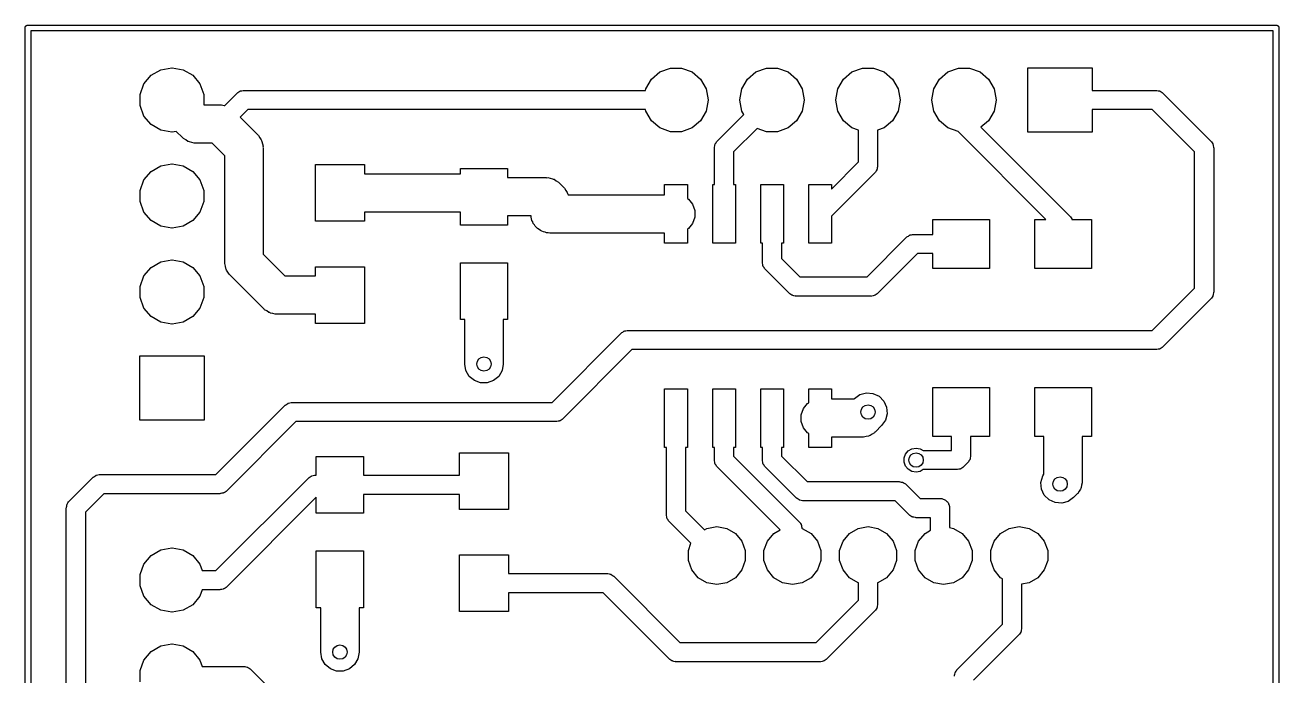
# Model space of a CAD drawing. Extents: x 109.8 to 142.9, y -87.7 to -53.3.
# Drawn here: x 109.78 to 142.95, y -70.48 to -53.27 of the extents above; entities that cross this region are included whole.
import ezdxf

# ---------------------------------------------------------------- set-up
doc = ezdxf.new("R2010")
doc.units = 0
doc.header["$MEASUREMENT"] = 0
doc.layers.add('BLACK', color=7, linetype='CONTINUOUS')

msp = doc.modelspace()

# ---------------------------------------------------------------- linework, layer by layer
at = {"layer": 'Black'}
for p, q in [((109.78, -53.34), (109.781, -53.3335)), ((109.78, -77.597), (109.78, -53.34)), ((109.781, -53.327), (109.783, -53.3208)), ((109.781, -53.3335), (109.781, -53.327)), ((109.783, -53.3208), (109.785, -53.3143)), ((109.785, -53.3143), (109.788, -53.3087)), ((109.788, -53.3087), (109.79, -53.3025)), ((109.79, -53.3025), (109.794, -53.2975)), ((109.794, -53.2975), (109.798, -53.2918)), ((109.798, -53.2918), (109.803, -53.2876)), ((109.803, -53.2876), (109.807, -53.2825)), ((109.807, -53.2825), (109.812, -53.2793)), ((109.812, -53.2793), (109.817, -53.275)), ((109.817, -53.275), (109.824, -53.2728)), ((109.824, -53.2728), (109.829, -53.2695)), ((109.829, -53.2695), (109.836, -53.2684)), ((109.836, -53.2684), (109.842, -53.2661)), ((109.842, -53.2661), (109.849, -53.2661)), ((109.849, -53.2661), (109.855, -53.265)), ((109.855, -53.265), (142.875, -53.265)), ((142.875, -53.265), (142.881, -53.2661)), ((142.881, -53.2661), (142.888, -53.2661)), ((142.888, -53.2661), (142.894, -53.2684)), ((142.894, -53.2684), (142.901, -53.2695)), ((142.901, -53.2695), (142.906, -53.2728)), ((142.906, -53.2728), (142.912, -53.275)), ((142.912, -53.275), (142.918, -53.2793)), ((142.918, -53.2793), (142.923, -53.2825)), ((142.923, -53.2825), (142.927, -53.2876)), ((142.927, -53.2876), (142.932, -53.2918)), ((142.932, -53.2918), (142.936, -53.2975)), ((142.936, -53.2975), (142.94, -53.3025)), ((142.94, -53.3025), (142.942, -53.3087)), ((142.942, -53.3087), (142.945, -53.3143)), ((142.945, -53.3143), (142.947, -53.3208)), ((142.947, -53.3208), (142.949, -53.327)), ((142.949, -53.327), (142.949, -53.3335)), ((142.949, -53.3335), (142.95, -53.34)), ((142.95, -53.34), (142.95, -87.63)), ((109.93, -53.415), (109.93, -77.522)), ((142.8, -53.415), (109.93, -53.415)), ((142.8, -87.555), (142.8, -53.415)), ((113.371, -54.4463), (113.662, -54.395)), ((113.662, -54.395), (113.668, -54.395)), ((113.668, -54.395), (113.959, -54.4463)), ((136.31, -56.095), (136.31, -54.395)), ((136.31, -54.395), (138.01, -54.395)), ((138.01, -54.395), (138.01, -54.991)), ((112.926, -54.82), (113.115, -54.5939)), ((113.115, -54.5939), (113.371, -54.4463)), ((113.959, -54.4463), (114.215, -54.5939)), ((114.215, -54.5939), (114.404, -54.82)), ((126.201, -54.951), (126.349, -54.6954)), ((126.349, -54.6954), (126.575, -54.5056)), ((126.575, -54.5056), (126.852, -54.4047)), ((126.852, -54.4047), (127.148, -54.4047)), ((127.148, -54.4047), (127.425, -54.5056)), ((127.425, -54.5056), (127.651, -54.6954)), ((127.651, -54.6954), (127.799, -54.951)), ((128.741, -54.951), (128.889, -54.6954)), ((128.889, -54.6954), (129.115, -54.5056)), ((129.115, -54.5056), (129.392, -54.4047)), ((129.392, -54.4047), (129.688, -54.4047)), ((129.688, -54.4047), (129.965, -54.5056)), ((129.965, -54.5056), (130.191, -54.6954)), ((130.191, -54.6954), (130.339, -54.951)), ((131.281, -54.951), (131.429, -54.6954)), ((131.429, -54.6954), (131.655, -54.5056)), ((131.655, -54.5056), (131.932, -54.4047)), ((131.932, -54.4047), (132.228, -54.4047)), ((132.228, -54.4047), (132.505, -54.5056)), ((132.505, -54.5056), (132.731, -54.6954)), ((132.731, -54.6954), (132.879, -54.951)), ((133.821, -54.951), (133.969, -54.6954)), ((133.969, -54.6954), (134.195, -54.5056)), ((134.195, -54.5056), (134.472, -54.4047)), ((134.472, -54.4047), (134.768, -54.4047)), ((134.768, -54.4047), (135.045, -54.5056)), ((135.045, -54.5056), (135.271, -54.6954)), ((135.271, -54.6954), (135.419, -54.951)), ((112.825, -55.0974), (112.926, -54.82)), ((114.404, -54.82), (114.505, -55.0974)), ((115.39, -55.0654), (115.4, -55.059)), ((115.4, -55.059), (115.407, -55.0504)), ((115.407, -55.0504), (115.435, -55.0338)), ((115.435, -55.0338), (115.463, -55.0148)), ((115.463, -55.0148), (115.473, -55.0119)), ((115.473, -55.0119), (115.483, -55.0063)), ((115.483, -55.0063), (115.516, -55.0006)), ((115.516, -55.0006), (115.548, -54.992)), ((115.548, -54.992), (115.559, -54.9929)), ((115.559, -54.9929), (115.57, -54.991)), ((115.57, -54.991), (126.194, -54.991)), ((126.194, -54.991), (126.201, -54.951)), ((127.799, -54.951), (127.85, -55.2418)), ((128.69, -55.2418), (128.741, -54.951)), ((130.339, -54.951), (130.39, -55.2418)), ((131.23, -55.2418), (131.281, -54.951)), ((132.879, -54.951), (132.93, -55.2418)), ((133.77, -55.2418), (133.821, -54.951)), ((135.419, -54.951), (135.47, -55.2418)), ((138.01, -54.991), (139.7, -54.991)), ((139.7, -54.991), (139.711, -54.9929)), ((139.711, -54.9929), (139.722, -54.992)), ((139.722, -54.992), (139.754, -55.0006)), ((139.754, -55.0006), (139.787, -55.0063)), ((139.787, -55.0063), (139.797, -55.0119)), ((139.797, -55.0119), (139.807, -55.0148)), ((139.807, -55.0148), (139.835, -55.0338)), ((139.835, -55.0338), (139.863, -55.0504)), ((139.863, -55.0504), (139.87, -55.059)), ((139.87, -55.059), (139.88, -55.0654)), ((112.825, -55.3926), (112.825, -55.0974)), ((112.926, -55.67), (112.825, -55.3926)), ((114.505, -55.0974), (114.505, -55.3669)), ((114.505, -55.3669), (114.51, -55.372)), ((114.51, -55.372), (114.935, -55.372)), ((114.935, -55.372), (114.957, -55.3759)), ((114.957, -55.3759), (114.979, -55.3739)), ((114.979, -55.3739), (115.043, -55.3911)), ((115.043, -55.3911), (115.061, -55.3943)), ((115.061, -55.3943), (115.39, -55.0654)), ((127.85, -55.2482), (127.799, -55.539)), ((127.85, -55.2418), (127.85, -55.2482)), ((128.69, -55.2482), (128.69, -55.2418)), ((128.741, -55.539), (128.69, -55.2482)), ((130.39, -55.2482), (130.339, -55.539)), ((130.39, -55.2418), (130.39, -55.2482)), ((131.23, -55.2482), (131.23, -55.2418)), ((131.281, -55.539), (131.23, -55.2482)), ((132.93, -55.2482), (132.879, -55.539)), ((132.93, -55.2418), (132.93, -55.2482)), ((133.77, -55.2482), (133.77, -55.2418)), ((133.821, -55.539), (133.77, -55.2482)), ((135.47, -55.2482), (135.419, -55.539)), ((135.47, -55.2418), (135.47, -55.2482)), ((139.88, -55.0654), (141.15, -56.3354)), ((113.115, -55.8961), (112.926, -55.67)), ((115.675, -55.499), (115.474, -55.7004)), ((115.474, -55.7004), (115.929, -56.1558)), ((126.194, -55.499), (115.675, -55.499)), ((126.201, -55.539), (126.194, -55.499)), ((126.349, -55.7946), (126.201, -55.539)), ((127.799, -55.539), (127.651, -55.7946)), ((128.09, -56.3354), (128.795, -55.6312)), ((128.795, -55.6312), (128.741, -55.539)), ((130.339, -55.539), (130.191, -55.7946)), ((131.429, -55.7946), (131.281, -55.539)), ((132.879, -55.539), (132.731, -55.7946)), ((133.969, -55.7946), (133.821, -55.539)), ((135.419, -55.539), (135.271, -55.7946)), ((139.595, -55.499), (138.01, -55.499)), ((138.01, -55.499), (138.01, -56.095)), ((140.716, -56.6202), (139.595, -55.499)), ((113.371, -56.0437), (113.115, -55.8961)), ((113.662, -56.095), (113.371, -56.0437)), ((126.575, -55.9844), (126.349, -55.7946)), ((126.852, -56.0853), (126.575, -55.9844)), ((127.425, -55.9844), (127.148, -56.0853)), ((127.651, -55.7946), (127.425, -55.9844)), ((129.148, -55.9963), (128.524, -56.6202)), ((129.392, -56.0853), (129.148, -55.9963)), ((129.965, -55.9844), (129.688, -56.0853)), ((130.191, -55.7946), (129.965, -55.9844)), ((131.655, -55.9844), (131.429, -55.7946)), ((131.826, -56.0466), (131.655, -55.9844)), ((131.826, -56.8848), (131.826, -56.0466)), ((132.505, -55.9844), (132.334, -56.0466)), ((132.334, -56.0466), (132.334, -56.99)), ((132.731, -55.7946), (132.505, -55.9844)), ((134.195, -55.9844), (133.969, -55.7946)), ((134.463, -56.0817), (134.195, -55.9844)), ((135.271, -55.7946), (135.066, -55.9668)), ((135.066, -55.9668), (137.42, -58.3204)), ((113.668, -56.095), (113.662, -56.095)), ((113.777, -56.0758), (113.668, -56.095)), ((113.941, -56.2392), (113.777, -56.0758)), ((113.959, -56.252), (113.941, -56.2392)), ((113.973, -56.2692), (113.959, -56.252)), ((114.031, -56.3023), (113.973, -56.2692)), ((114.085, -56.3404), (114.031, -56.3023)), ((114.107, -56.3462), (114.085, -56.3404)), ((114.126, -56.3574), (114.107, -56.3462)), ((114.192, -56.3689), (114.126, -56.3574)), ((114.256, -56.3861), (114.192, -56.3689)), ((114.278, -56.3841), (114.256, -56.3861)), ((114.3, -56.388), (114.278, -56.3841)), ((114.725, -56.388), (114.3, -56.388)), ((115.062, -56.7254), (114.725, -56.388)), ((115.929, -56.1558), (115.942, -56.1741)), ((115.942, -56.1741), (115.959, -56.1885)), ((115.959, -56.1885), (115.992, -56.2459)), ((115.992, -56.2459), (116.03, -56.3003)), ((116.03, -56.3003), (116.036, -56.3219)), ((116.036, -56.3219), (116.047, -56.3413)), ((116.047, -56.3413), (116.059, -56.4066)), ((127.148, -56.0853), (126.852, -56.0853)), ((128.04, -56.4077), (128.059, -56.3805)), ((128.059, -56.3805), (128.075, -56.3517)), ((128.075, -56.3517), (128.084, -56.3445)), ((128.084, -56.3445), (128.09, -56.3354)), ((129.688, -56.0853), (129.392, -56.0853)), ((136.786, -58.405), (134.463, -56.0817)), ((138.01, -56.095), (136.31, -56.095)), ((141.15, -56.3354), (141.156, -56.3445)), ((141.156, -56.3445), (141.165, -56.3517)), ((141.165, -56.3517), (141.181, -56.3805)), ((141.181, -56.3805), (141.2, -56.4077)), ((116.059, -56.4066), (116.076, -56.4707)), ((116.076, -56.4707), (116.074, -56.493)), ((116.074, -56.493), (116.078, -56.515)), ((116.078, -56.515), (116.078, -59.3206)), ((128.016, -56.515), (128.018, -56.504)), ((128.016, -57.485), (128.016, -56.515)), ((128.017, -56.4929), (128.026, -56.4608)), ((128.018, -56.504), (128.017, -56.4929)), ((128.026, -56.4608), (128.031, -56.4281)), ((128.031, -56.4281), (128.037, -56.4184)), ((128.037, -56.4184), (128.04, -56.4077)), ((128.524, -56.6202), (128.524, -57.485)), ((140.716, -60.2198), (140.716, -56.6202)), ((141.2, -56.4077), (141.203, -56.4184)), ((141.203, -56.4184), (141.209, -56.4281)), ((141.209, -56.4281), (141.214, -56.4608)), ((141.214, -56.4608), (141.223, -56.4929)), ((141.223, -56.4929), (141.222, -56.504)), ((141.222, -56.504), (141.224, -56.515)), ((141.224, -56.515), (141.224, -60.325)), ((113.115, -57.1339), (113.371, -56.9863)), ((113.371, -56.9863), (113.662, -56.935)), ((113.662, -56.935), (113.668, -56.935)), ((113.668, -56.935), (113.959, -56.9863)), ((113.959, -56.9863), (114.215, -57.1339)), ((115.062, -59.531), (115.062, -56.7254)), ((117.46, -58.455), (117.46, -56.955)), ((117.46, -56.955), (118.76, -56.955)), ((118.76, -56.955), (118.76, -57.197)), ((131.11, -57.6008), (131.826, -56.8848)), ((132.324, -57.0442), (132.319, -57.0769)), ((132.333, -57.0121), (132.324, -57.0442)), ((132.334, -56.99), (132.332, -57.001)), ((132.332, -57.001), (132.333, -57.0121)), ((112.825, -57.6374), (112.926, -57.36)), ((112.926, -57.36), (113.115, -57.1339)), ((114.215, -57.1339), (114.404, -57.36)), ((114.404, -57.36), (114.505, -57.6374)), ((118.76, -57.197), (121.295, -57.197)), ((121.295, -57.197), (121.295, -57.055)), ((121.295, -57.055), (122.545, -57.055)), ((122.545, -57.055), (122.545, -57.297)), ((122.545, -57.297), (123.561, -57.297)), ((123.561, -57.297), (123.583, -57.3009)), ((123.583, -57.3009), (123.605, -57.2989)), ((123.605, -57.2989), (123.669, -57.3161)), ((123.669, -57.3161), (123.735, -57.3276)), ((123.735, -57.3276), (123.754, -57.3388)), ((123.754, -57.3388), (123.776, -57.3446)), ((123.776, -57.3446), (123.83, -57.3827)), ((123.83, -57.3827), (123.888, -57.4158)), ((132.26, -57.1696), (131.11, -58.3192)), ((132.266, -57.1605), (132.26, -57.1696)), ((132.275, -57.1533), (132.266, -57.1605)), ((132.291, -57.1245), (132.275, -57.1533)), ((132.31, -57.0973), (132.291, -57.1245)), ((132.313, -57.0866), (132.31, -57.0973)), ((132.319, -57.0769), (132.313, -57.0866)), ((112.825, -57.9326), (112.825, -57.6374)), ((114.505, -57.6374), (114.505, -57.9326)), ((123.888, -57.4158), (123.902, -57.433)), ((123.902, -57.433), (123.92, -57.4458)), ((123.92, -57.4458), (124.024, -57.5498)), ((124.024, -57.5498), (124.037, -57.5681)), ((124.037, -57.5681), (124.054, -57.5825)), ((124.054, -57.5825), (124.087, -57.6399)), ((124.087, -57.6399), (124.125, -57.6943)), ((124.125, -57.6943), (124.131, -57.7159)), ((126.7, -57.752), (126.7, -57.485)), ((126.7, -57.485), (127.3, -57.485)), ((127.3, -57.485), (127.3, -57.8555)), ((127.97, -59.035), (127.97, -57.485)), ((127.97, -57.485), (128.016, -57.485)), ((128.524, -57.485), (128.57, -57.485)), ((128.57, -57.485), (128.57, -59.035)), ((129.24, -59.035), (129.24, -57.485)), ((129.24, -57.485), (129.84, -57.485)), ((129.84, -57.485), (129.84, -59.035)), ((130.51, -59.035), (130.51, -57.485)), ((130.51, -57.485), (131.11, -57.485)), ((131.11, -57.485), (131.11, -57.6008)), ((112.926, -58.21), (112.825, -57.9326)), ((114.505, -57.9326), (114.404, -58.21)), ((124.131, -57.7159), (124.142, -57.7353)), ((124.142, -57.7353), (124.145, -57.752)), ((124.145, -57.752), (126.7, -57.752)), ((127.3, -57.8555), (127.327, -57.8708)), ((127.327, -57.8708), (127.44, -58.006)), ((127.44, -58.006), (127.5, -58.1718)), ((113.115, -58.4361), (112.926, -58.21)), ((114.404, -58.21), (114.215, -58.4361)), ((121.295, -58.213), (118.76, -58.213)), ((118.76, -58.213), (118.76, -58.455)), ((121.295, -58.555), (121.295, -58.213)), ((123.165, -58.313), (122.545, -58.313)), ((122.545, -58.313), (122.545, -58.555)), ((123.165, -58.3482), (123.165, -58.313)), ((123.18, -58.39), (123.165, -58.3482)), ((127.5, -58.3482), (127.44, -58.514)), ((127.5, -58.1718), (127.5, -58.3482)), ((131.11, -58.3192), (131.11, -59.035)), ((137.42, -58.3204), (137.426, -58.3295)), ((137.426, -58.3295), (137.435, -58.3367)), ((137.435, -58.3367), (137.451, -58.3655)), ((137.451, -58.3655), (137.47, -58.3927)), ((113.371, -58.5837), (113.115, -58.4361)), ((113.662, -58.635), (113.371, -58.5837)), ((113.668, -58.635), (113.662, -58.635)), ((113.959, -58.5837), (113.668, -58.635)), ((114.215, -58.4361), (113.959, -58.5837)), ((118.76, -58.455), (117.46, -58.455)), ((122.545, -58.555), (121.295, -58.555)), ((123.188, -58.4337), (123.18, -58.39)), ((123.21, -58.4722), (123.188, -58.4337)), ((123.225, -58.514), (123.21, -58.4722)), ((123.254, -58.548), (123.225, -58.514)), ((123.276, -58.5865), (123.254, -58.548)), ((123.31, -58.6151), (123.276, -58.5865)), ((123.338, -58.6492), (123.31, -58.6151)), ((123.377, -58.6714), (123.338, -58.6492)), ((123.411, -58.6999), (123.377, -58.6714)), ((123.453, -58.7151), (123.411, -58.6999)), ((127.327, -58.6492), (127.3, -58.6645)), ((127.3, -58.6645), (127.3, -59.035)), ((127.44, -58.514), (127.327, -58.6492)), ((133.79, -58.801), (133.79, -58.405)), ((133.79, -58.405), (135.29, -58.405)), ((135.29, -58.405), (135.29, -59.705)), ((136.49, -59.705), (136.49, -58.405)), ((136.49, -58.405), (136.786, -58.405)), ((137.47, -58.3927), (137.473, -58.4034)), ((137.473, -58.4034), (137.474, -58.405)), ((137.474, -58.405), (137.99, -58.405)), ((137.99, -58.405), (137.99, -59.705)), ((123.491, -58.7374), (123.453, -58.7151)), ((123.535, -58.7451), (123.491, -58.7374)), ((123.577, -58.7603), (123.535, -58.7451)), ((123.621, -58.7603), (123.577, -58.7603)), ((123.665, -58.768), (123.621, -58.7603)), ((126.7, -58.768), (123.665, -58.768)), ((126.7, -59.035), (126.7, -58.768)), ((127.3, -59.035), (126.7, -59.035)), ((128.57, -59.035), (127.97, -59.035)), ((129.286, -59.035), (129.24, -59.035)), ((129.286, -59.543), (129.286, -59.035)), ((129.84, -59.035), (129.794, -59.035)), ((129.794, -59.035), (129.794, -59.4378)), ((131.11, -59.035), (130.51, -59.035)), ((132.054, -59.924), (133.102, -58.8754)), ((133.102, -58.8754), (133.112, -58.869)), ((133.112, -58.869), (133.119, -58.8604)), ((133.119, -58.8604), (133.147, -58.8438)), ((133.147, -58.8438), (133.175, -58.8248)), ((133.175, -58.8248), (133.185, -58.8219)), ((133.185, -58.8219), (133.195, -58.8163)), ((133.195, -58.8163), (133.228, -58.8106)), ((133.228, -58.8106), (133.26, -58.802)), ((133.26, -58.802), (133.271, -58.8029)), ((133.271, -58.8029), (133.282, -58.801)), ((133.282, -58.801), (133.79, -58.801)), ((116.078, -59.3206), (116.654, -59.897)), ((133.387, -59.309), (132.339, -60.3576)), ((133.79, -59.309), (133.387, -59.309)), ((133.79, -59.705), (133.79, -59.309)), ((112.926, -59.9), (113.115, -59.6739)), ((113.115, -59.6739), (113.371, -59.5263)), ((113.371, -59.5263), (113.662, -59.475)), ((113.662, -59.475), (113.668, -59.475)), ((113.668, -59.475), (113.959, -59.5263)), ((113.959, -59.5263), (114.215, -59.6739)), ((114.215, -59.6739), (114.404, -59.9)), ((115.066, -59.553), (115.062, -59.531)), ((115.064, -59.5753), (115.066, -59.553)), ((115.081, -59.6394), (115.064, -59.5753)), ((115.093, -59.7047), (115.081, -59.6394)), ((115.104, -59.7241), (115.093, -59.7047)), ((117.46, -59.897), (117.46, -59.655)), ((117.46, -59.655), (118.76, -59.655)), ((118.76, -59.655), (118.76, -61.155)), ((121.295, -61.055), (121.295, -59.555)), ((121.295, -59.555), (122.545, -59.555)), ((122.545, -59.555), (122.545, -61.055)), ((129.288, -59.554), (129.286, -59.543)), ((129.287, -59.5651), (129.288, -59.554)), ((129.296, -59.5972), (129.287, -59.5651)), ((129.301, -59.6299), (129.296, -59.5972)), ((129.307, -59.6396), (129.301, -59.6299)), ((129.31, -59.6503), (129.307, -59.6396)), ((129.329, -59.6775), (129.31, -59.6503)), ((129.345, -59.7063), (129.329, -59.6775)), ((129.794, -59.4378), (130.28, -59.924)), ((135.29, -59.705), (133.79, -59.705)), ((137.99, -59.705), (136.49, -59.705)), ((112.825, -60.1774), (112.926, -59.9)), ((114.404, -59.9), (114.505, -60.1774)), ((115.11, -59.7457), (115.104, -59.7241)), ((115.148, -59.8001), (115.11, -59.7457)), ((115.181, -59.8575), (115.148, -59.8001)), ((115.198, -59.8719), (115.181, -59.8575)), ((115.211, -59.8902), (115.198, -59.8719)), ((116.085, -60.7642), (115.211, -59.8902)), ((116.654, -59.897), (117.46, -59.897)), ((129.354, -59.7135), (129.345, -59.7063)), ((129.36, -59.7226), (129.354, -59.7135)), ((129.995, -60.3576), (129.36, -59.7226)), ((130.28, -59.924), (132.054, -59.924)), ((112.825, -60.4726), (112.825, -60.1774)), ((114.505, -60.1774), (114.505, -60.4726)), ((130.005, -60.364), (129.995, -60.3576)), ((130.012, -60.3726), (130.005, -60.364)), ((132.329, -60.364), (132.322, -60.3726)), ((132.339, -60.3576), (132.329, -60.364)), ((139.595, -61.341), (140.716, -60.2198)), ((141.223, -60.3471), (141.214, -60.3792)), ((141.224, -60.325), (141.222, -60.336)), ((141.222, -60.336), (141.223, -60.3471)), ((112.926, -60.75), (112.825, -60.4726)), ((114.505, -60.4726), (114.404, -60.75)), ((130.04, -60.3892), (130.012, -60.3726)), ((130.068, -60.4082), (130.04, -60.3892)), ((130.078, -60.4111), (130.068, -60.4082)), ((130.088, -60.4167), (130.078, -60.4111)), ((130.121, -60.4224), (130.088, -60.4167)), ((130.153, -60.431), (130.121, -60.4224)), ((130.164, -60.4301), (130.153, -60.431)), ((130.175, -60.432), (130.164, -60.4301)), ((132.159, -60.432), (130.175, -60.432)), ((132.17, -60.4301), (132.159, -60.432)), ((132.181, -60.431), (132.17, -60.4301)), ((132.213, -60.4224), (132.181, -60.431)), ((132.246, -60.4167), (132.213, -60.4224)), ((132.256, -60.4111), (132.246, -60.4167)), ((132.266, -60.4082), (132.256, -60.4111)), ((132.294, -60.3892), (132.266, -60.4082)), ((132.322, -60.3726), (132.294, -60.3892)), ((141.15, -60.5046), (139.88, -61.7746)), ((141.156, -60.4955), (141.15, -60.5046)), ((141.165, -60.4883), (141.156, -60.4955)), ((141.181, -60.4595), (141.165, -60.4883)), ((141.2, -60.4323), (141.181, -60.4595)), ((141.203, -60.4216), (141.2, -60.4323)), ((141.209, -60.4119), (141.203, -60.4216)), ((141.214, -60.3792), (141.209, -60.4119)), ((113.115, -60.9761), (112.926, -60.75)), ((113.371, -61.1237), (113.115, -60.9761)), ((114.215, -60.9761), (113.959, -61.1237)), ((114.404, -60.75), (114.215, -60.9761)), ((116.103, -60.777), (116.085, -60.7642)), ((116.117, -60.7942), (116.103, -60.777)), ((116.175, -60.8273), (116.117, -60.7942)), ((116.229, -60.8654), (116.175, -60.8273)), ((116.251, -60.8712), (116.229, -60.8654)), ((116.27, -60.8824), (116.251, -60.8712)), ((116.336, -60.8939), (116.27, -60.8824)), ((116.4, -60.9111), (116.336, -60.8939)), ((116.422, -60.9091), (116.4, -60.9111)), ((116.444, -60.913), (116.422, -60.9091)), ((117.46, -60.913), (116.444, -60.913)), ((117.46, -61.155), (117.46, -60.913)), ((113.662, -61.175), (113.371, -61.1237)), ((113.668, -61.175), (113.662, -61.175)), ((113.959, -61.1237), (113.668, -61.175)), ((118.76, -61.155), (117.46, -61.155)), ((121.412, -61.055), (121.295, -61.055)), ((121.412, -62.23), (121.412, -61.055)), ((122.545, -61.055), (122.428, -61.055)), ((122.428, -61.055), (122.428, -62.23)), ((125.623, -61.3648), (125.633, -61.3619)), ((125.633, -61.3619), (125.643, -61.3563)), ((125.643, -61.3563), (125.676, -61.3506)), ((125.676, -61.3506), (125.708, -61.342)), ((125.708, -61.342), (125.719, -61.3429)), ((125.719, -61.3429), (125.73, -61.341)), ((125.73, -61.341), (139.595, -61.341)), ((123.72, -63.246), (125.55, -61.4154)), ((125.55, -61.4154), (125.56, -61.409)), ((125.56, -61.409), (125.567, -61.4004)), ((125.567, -61.4004), (125.595, -61.3838)), ((125.595, -61.3838), (125.623, -61.3648)), ((112.815, -63.715), (112.815, -62.015)), ((112.815, -62.015), (114.515, -62.015)), ((114.515, -62.015), (114.515, -63.715)), ((125.835, -61.849), (124.005, -63.6796)), ((139.7, -61.849), (125.835, -61.849)), ((139.711, -61.8471), (139.7, -61.849)), ((139.722, -61.848), (139.711, -61.8471)), ((139.754, -61.8394), (139.722, -61.848)), ((139.787, -61.8337), (139.754, -61.8394)), ((139.797, -61.8281), (139.787, -61.8337)), ((139.807, -61.8252), (139.797, -61.8281)), ((139.835, -61.8062), (139.807, -61.8252)), ((139.863, -61.7896), (139.835, -61.8062)), ((139.87, -61.781), (139.863, -61.7896)), ((139.88, -61.7746), (139.87, -61.781)), ((121.443, -62.4037), (121.412, -62.23)), ((122.428, -62.23), (122.397, -62.4037)), ((121.531, -62.5565), (121.443, -62.4037)), ((121.666, -62.6699), (121.531, -62.5565)), ((121.832, -62.7303), (121.666, -62.6699)), ((122.174, -62.6699), (122.008, -62.7303)), ((122.309, -62.5565), (122.174, -62.6699)), ((122.397, -62.4037), (122.309, -62.5565)), ((122.008, -62.7303), (121.832, -62.7303)), ((126.7, -64.435), (126.7, -62.885)), ((126.7, -62.885), (127.3, -62.885)), ((127.3, -62.885), (127.3, -64.435)), ((127.97, -64.435), (127.97, -62.885)), ((127.97, -62.885), (128.57, -62.885)), ((128.57, -62.885), (128.57, -64.435)), ((129.24, -64.435), (129.24, -62.885)), ((129.24, -62.885), (129.84, -62.885)), ((129.84, -62.885), (129.84, -64.435)), ((130.51, -63.2555), (130.51, -62.885)), ((130.51, -62.885), (131.11, -62.885)), ((131.11, -62.885), (131.11, -63.152)), ((131.865, -63.0396), (132.036, -62.9939)), ((132.036, -62.9939), (132.211, -63.0093)), ((132.211, -63.0093), (132.371, -63.0839)), ((133.79, -64.15), (133.79, -62.85)), ((133.79, -62.85), (135.29, -62.85)), ((135.29, -62.85), (135.29, -64.15)), ((136.49, -64.15), (136.49, -62.85)), ((136.49, -62.85), (137.99, -62.85)), ((137.99, -62.85), (137.99, -64.15)), ((114.83, -65.151), (116.66, -63.3204)), ((116.66, -63.3204), (116.67, -63.314)), ((116.67, -63.314), (116.677, -63.3054)), ((116.677, -63.3054), (116.705, -63.2888)), ((116.705, -63.2888), (116.733, -63.2698)), ((116.733, -63.2698), (116.743, -63.2669)), ((116.743, -63.2669), (116.753, -63.2613)), ((116.753, -63.2613), (116.786, -63.2556)), ((116.786, -63.2556), (116.818, -63.247)), ((116.818, -63.247), (116.829, -63.2479)), ((116.829, -63.2479), (116.84, -63.246)), ((116.84, -63.246), (123.72, -63.246)), ((130.37, -63.406), (130.483, -63.2708)), ((130.483, -63.2708), (130.51, -63.2555)), ((131.11, -63.152), (131.71, -63.152)), ((131.71, -63.152), (131.721, -63.1408)), ((131.721, -63.1408), (131.865, -63.0396)), ((132.371, -63.0839), (132.496, -63.2086)), ((132.496, -63.2086), (132.571, -63.3685)), ((123.995, -63.686), (123.988, -63.6946)), ((124.005, -63.6796), (123.995, -63.686)), ((130.31, -63.5718), (130.37, -63.406)), ((130.31, -63.7482), (130.31, -63.5718)), ((132.586, -63.5443), (132.54, -63.7147)), ((132.571, -63.3685), (132.586, -63.5443)), ((114.515, -63.715), (112.815, -63.715)), ((116.945, -63.754), (115.115, -65.5846)), ((123.825, -63.754), (116.945, -63.754)), ((123.836, -63.7521), (123.825, -63.754)), ((123.847, -63.753), (123.836, -63.7521)), ((123.879, -63.7444), (123.847, -63.753)), ((123.912, -63.7387), (123.879, -63.7444)), ((123.922, -63.7331), (123.912, -63.7387)), ((123.932, -63.7302), (123.922, -63.7331)), ((123.96, -63.7112), (123.932, -63.7302)), ((123.988, -63.6946), (123.96, -63.7112)), ((130.37, -63.914), (130.31, -63.7482)), ((130.483, -64.0492), (130.37, -63.914)), ((132.439, -63.8592), (132.279, -64.0192)), ((132.54, -63.7147), (132.439, -63.8592)), ((130.51, -64.0645), (130.483, -64.0492)), ((130.51, -64.435), (130.51, -64.0645)), ((131.92, -64.168), (131.11, -64.168)), ((131.11, -64.168), (131.11, -64.435)), ((131.942, -64.1641), (131.92, -64.168)), ((131.964, -64.1661), (131.942, -64.1641)), ((132.028, -64.1489), (131.964, -64.1661)), ((132.094, -64.1374), (132.028, -64.1489)), ((132.113, -64.1262), (132.094, -64.1374)), ((132.135, -64.1204), (132.113, -64.1262)), ((132.189, -64.0823), (132.135, -64.1204)), ((132.247, -64.0492), (132.189, -64.0823)), ((132.261, -64.032), (132.247, -64.0492)), ((132.279, -64.0192), (132.261, -64.032)), ((134.286, -64.15), (133.79, -64.15)), ((134.286, -64.516), (134.286, -64.15)), ((135.29, -64.15), (134.794, -64.15)), ((134.794, -64.15), (134.794, -64.658)), ((136.732, -64.15), (136.49, -64.15)), ((136.732, -65.144), (136.732, -64.15)), ((137.99, -64.15), (137.748, -64.15)), ((137.748, -64.15), (137.748, -65.325)), ((117.485, -65.171), (117.485, -64.675)), ((117.485, -64.675), (118.735, -64.675)), ((118.735, -64.675), (118.735, -65.171)), ((121.27, -65.171), (121.27, -64.575)), ((121.27, -64.575), (122.57, -64.575)), ((122.57, -64.575), (122.57, -66.075)), ((126.746, -64.435), (126.7, -64.435)), ((126.746, -66.215), (126.746, -64.435)), ((127.3, -64.435), (127.254, -64.435)), ((127.254, -64.435), (127.254, -66.1098)), ((128.016, -64.435), (127.97, -64.435)), ((128.016, -64.77), (128.016, -64.435)), ((128.57, -64.435), (128.524, -64.435)), ((128.524, -64.435), (128.524, -64.6648)), ((128.524, -64.6648), (130.26, -66.4004)), ((129.286, -64.435), (129.24, -64.435)), ((129.286, -64.77), (129.286, -64.435)), ((129.84, -64.435), (129.794, -64.435)), ((129.794, -64.435), (129.794, -64.6648)), ((129.794, -64.6648), (130.471, -65.3415)), ((131.11, -64.435), (130.51, -64.435)), ((133.036, -64.7147), (133.074, -64.6106)), ((133.074, -64.6106), (133.145, -64.5259)), ((133.145, -64.5259), (133.241, -64.4705)), ((133.241, -64.4705), (133.35, -64.4513)), ((133.35, -64.4513), (133.459, -64.4705)), ((133.459, -64.4705), (133.538, -64.516)), ((133.538, -64.516), (133.799, -64.516)), ((133.799, -64.516), (134.286, -64.516)), ((134.793, -64.6801), (134.784, -64.7122)), ((134.794, -64.658), (134.792, -64.669)), ((134.792, -64.669), (134.793, -64.6801)), ((128.018, -64.781), (128.016, -64.77)), ((128.017, -64.7921), (128.018, -64.781)), ((128.026, -64.8242), (128.017, -64.7921)), ((128.031, -64.8569), (128.026, -64.8242)), ((128.037, -64.8666), (128.031, -64.8569)), ((128.04, -64.8773), (128.037, -64.8666)), ((128.059, -64.9045), (128.04, -64.8773)), ((128.075, -64.9333), (128.059, -64.9045)), ((128.084, -64.9405), (128.075, -64.9333)), ((128.09, -64.9496), (128.084, -64.9405)), ((129.754, -66.6133), (128.09, -64.9496)), ((129.288, -64.781), (129.286, -64.77)), ((129.287, -64.7921), (129.288, -64.781)), ((129.296, -64.8242), (129.287, -64.7921)), ((129.301, -64.8569), (129.296, -64.8242)), ((129.307, -64.8666), (129.301, -64.8569)), ((129.31, -64.8773), (129.307, -64.8666)), ((129.329, -64.9045), (129.31, -64.8773)), ((129.345, -64.9333), (129.329, -64.9045)), ((129.354, -64.9405), (129.345, -64.9333)), ((129.36, -64.9496), (129.354, -64.9405)), ((130.186, -65.7751), (129.36, -64.9496)), ((133.036, -64.8253), (133.036, -64.7147)), ((133.074, -64.9294), (133.036, -64.8253)), ((133.145, -65.0141), (133.074, -64.9294)), ((134.515, -65.0087), (134.482, -65.0144)), ((134.525, -65.0031), (134.515, -65.0087)), ((134.535, -65.0002), (134.525, -65.0031)), ((134.563, -64.9812), (134.535, -65.0002)), ((134.591, -64.9646), (134.563, -64.9812)), ((134.598, -64.956), (134.591, -64.9646)), ((134.608, -64.9496), (134.598, -64.956)), ((134.72, -64.8376), (134.608, -64.9496)), ((134.726, -64.8285), (134.72, -64.8376)), ((134.735, -64.8213), (134.726, -64.8285)), ((134.751, -64.7925), (134.735, -64.8213)), ((134.77, -64.7653), (134.751, -64.7925)), ((134.773, -64.7546), (134.77, -64.7653)), ((134.779, -64.7449), (134.773, -64.7546)), ((134.784, -64.7122), (134.779, -64.7449)), ((110.945, -65.8604), (111.58, -65.2254)), ((111.58, -65.2254), (111.59, -65.219)), ((111.59, -65.219), (111.597, -65.2104)), ((111.597, -65.2104), (111.625, -65.1938)), ((111.625, -65.1938), (111.653, -65.1748)), ((111.653, -65.1748), (111.663, -65.1719)), ((111.663, -65.1719), (111.673, -65.1663)), ((111.673, -65.1663), (111.706, -65.1606)), ((111.706, -65.1606), (111.738, -65.152)), ((111.738, -65.152), (111.749, -65.1529)), ((111.749, -65.1529), (111.76, -65.151)), ((111.76, -65.151), (114.83, -65.151)), ((114.83, -67.691), (117.275, -65.2454)), ((117.275, -65.2454), (117.285, -65.239)), ((117.285, -65.239), (117.292, -65.2304)), ((117.292, -65.2304), (117.32, -65.2138)), ((117.32, -65.2138), (117.348, -65.1948)), ((117.348, -65.1948), (117.358, -65.1919)), ((117.358, -65.1919), (117.368, -65.1863)), ((117.368, -65.1863), (117.401, -65.1806)), ((117.401, -65.1806), (117.433, -65.172)), ((117.433, -65.172), (117.444, -65.1729)), ((117.444, -65.1729), (117.455, -65.171)), ((117.455, -65.171), (117.485, -65.171)), ((118.735, -65.171), (121.27, -65.171)), ((130.471, -65.3415), (132.906, -65.3415)), ((132.906, -65.3415), (132.917, -65.3434)), ((132.917, -65.3434), (132.928, -65.3425)), ((132.928, -65.3425), (132.96, -65.3511)), ((133.241, -65.0695), (133.145, -65.0141)), ((133.35, -65.0887), (133.241, -65.0695)), ((133.459, -65.0695), (133.35, -65.0887)), ((133.538, -65.024), (133.459, -65.0695)), ((133.799, -65.024), (133.538, -65.024)), ((134.428, -65.024), (133.799, -65.024)), ((134.439, -65.0221), (134.428, -65.024)), ((134.45, -65.023), (134.439, -65.0221)), ((134.482, -65.0144), (134.45, -65.023)), ((136.654, -65.3607), (136.7, -65.1903)), ((136.7, -65.1903), (136.732, -65.144)), ((137.748, -65.325), (137.744, -65.347)), ((111.865, -65.659), (111.379, -66.1452)), ((114.935, -65.659), (111.865, -65.659)), ((114.946, -65.6571), (114.935, -65.659)), ((114.957, -65.658), (114.946, -65.6571)), ((114.989, -65.6494), (114.957, -65.658)), ((115.022, -65.6437), (114.989, -65.6494)), ((115.032, -65.6381), (115.022, -65.6437)), ((115.042, -65.6352), (115.032, -65.6381)), ((115.07, -65.6162), (115.042, -65.6352)), ((115.098, -65.5996), (115.07, -65.6162)), ((115.105, -65.591), (115.098, -65.5996)), ((115.115, -65.5846), (115.105, -65.591)), ((132.96, -65.3511), (132.992, -65.3568)), ((132.992, -65.3568), (133.002, -65.3624)), ((133.002, -65.3624), (133.013, -65.3653)), ((133.013, -65.3653), (133.04, -65.3843)), ((133.04, -65.3843), (133.069, -65.4009)), ((133.069, -65.4009), (133.076, -65.4095)), ((133.076, -65.4095), (133.085, -65.4159)), ((133.085, -65.4159), (133.455, -65.786)), ((136.669, -65.5365), (136.654, -65.3607)), ((136.744, -65.6964), (136.669, -65.5365)), ((137.612, -65.6659), (137.599, -65.6842)), ((137.629, -65.6515), (137.612, -65.6659)), ((137.662, -65.5941), (137.629, -65.6515)), ((137.7, -65.5397), (137.662, -65.5941)), ((137.706, -65.5181), (137.7, -65.5397)), ((137.717, -65.4987), (137.706, -65.5181)), ((137.729, -65.4334), (137.717, -65.4987)), ((137.746, -65.3693), (137.729, -65.4334)), ((137.744, -65.347), (137.746, -65.3693)), ((110.872, -66.0179), (110.881, -65.9858)), ((110.881, -65.9858), (110.886, -65.9531)), ((110.886, -65.9531), (110.892, -65.9434)), ((110.892, -65.9434), (110.895, -65.9327)), ((110.895, -65.9327), (110.914, -65.9055)), ((110.914, -65.9055), (110.93, -65.8767)), ((110.93, -65.8767), (110.939, -65.8695)), ((110.939, -65.8695), (110.945, -65.8604)), ((117.485, -65.7542), (115.115, -68.1246)), ((117.485, -66.175), (117.485, -65.7542)), ((121.27, -65.679), (118.735, -65.679)), ((118.735, -65.679), (118.735, -66.175)), ((121.27, -66.075), (121.27, -65.679)), ((130.195, -65.7815), (130.186, -65.7751)), ((130.202, -65.7901), (130.195, -65.7815)), ((130.231, -65.8067), (130.202, -65.7901)), ((130.258, -65.8257), (130.231, -65.8067)), ((130.269, -65.8286), (130.258, -65.8257)), ((130.279, -65.8342), (130.269, -65.8286)), ((130.311, -65.8399), (130.279, -65.8342)), ((130.343, -65.8485), (130.311, -65.8399)), ((130.354, -65.8476), (130.343, -65.8485)), ((130.366, -65.8495), (130.354, -65.8476)), ((132.8, -65.8495), (130.366, -65.8495)), ((133.17, -66.2196), (132.8, -65.8495)), ((133.455, -65.786), (133.985, -65.786)), ((133.985, -65.786), (134.007, -65.7899)), ((134.007, -65.7899), (134.029, -65.7899)), ((134.029, -65.7899), (134.05, -65.7975)), ((134.05, -65.7975), (134.072, -65.8013)), ((134.072, -65.8013), (134.091, -65.8124)), ((134.091, -65.8124), (134.112, -65.82)), ((134.112, -65.82), (134.129, -65.8343)), ((134.129, -65.8343), (134.148, -65.8454)), ((134.148, -65.8454), (134.163, -65.8624)), ((134.163, -65.8624), (134.18, -65.8767)), ((134.18, -65.8767), (134.191, -65.896)), ((134.191, -65.896), (134.205, -65.913)), ((134.205, -65.913), (134.213, -65.9339)), ((134.213, -65.9339), (134.224, -65.9531)), ((134.224, -65.9531), (134.228, -65.975)), ((134.228, -65.975), (134.235, -65.9959)), ((134.235, -65.9959), (134.235, -66.0181)), ((136.869, -65.8211), (136.744, -65.6964)), ((137.029, -65.8957), (136.869, -65.8211)), ((137.204, -65.9111), (137.029, -65.8957)), ((137.375, -65.8654), (137.204, -65.9111)), ((137.519, -65.7642), (137.375, -65.8654)), ((137.599, -65.6842), (137.519, -65.7642)), ((110.871, -66.04), (110.873, -66.029)), ((110.871, -74.383), (110.871, -66.04)), ((110.873, -66.029), (110.872, -66.0179)), ((111.379, -66.1452), (111.379, -74.2778)), ((118.735, -66.175), (117.485, -66.175)), ((122.57, -66.075), (121.27, -66.075)), ((126.748, -66.226), (126.746, -66.215)), ((126.747, -66.2371), (126.748, -66.226)), ((126.756, -66.2692), (126.747, -66.2371)), ((126.761, -66.3019), (126.756, -66.2692)), ((126.767, -66.3116), (126.761, -66.3019)), ((126.77, -66.3223), (126.767, -66.3116)), ((126.789, -66.3495), (126.77, -66.3223)), ((127.254, -66.1098), (127.756, -66.6121)), ((133.18, -66.226), (133.17, -66.2196)), ((133.187, -66.2346), (133.18, -66.226)), ((133.215, -66.2512), (133.187, -66.2346)), ((133.243, -66.2702), (133.215, -66.2512)), ((133.253, -66.2731), (133.243, -66.2702)), ((133.263, -66.2787), (133.253, -66.2731)), ((133.296, -66.2844), (133.263, -66.2787)), ((133.328, -66.293), (133.296, -66.2844)), ((133.339, -66.2921), (133.328, -66.293)), ((133.35, -66.294), (133.339, -66.2921)), ((133.731, -66.294), (133.35, -66.294)), ((133.731, -66.6267), (133.731, -66.294)), ((134.235, -66.0181), (134.239, -66.04)), ((134.239, -66.04), (134.239, -66.5581)), ((126.805, -66.3783), (126.789, -66.3495)), ((126.814, -66.3855), (126.805, -66.3783)), ((126.82, -66.3946), (126.814, -66.3855)), ((127.396, -66.9706), (126.82, -66.3946)), ((127.756, -66.6121), (127.818, -66.5762)), ((127.818, -66.5762), (128.08, -66.5301)), ((128.08, -66.5301), (128.342, -66.5762)), ((128.342, -66.5762), (128.572, -66.709)), ((129.588, -66.709), (129.754, -66.6133)), ((130.26, -66.4004), (130.266, -66.4095)), ((130.266, -66.4095), (130.275, -66.4167)), ((130.275, -66.4167), (130.291, -66.4455)), ((130.291, -66.4455), (130.31, -66.4727)), ((130.31, -66.4727), (130.313, -66.4834)), ((130.313, -66.4834), (130.319, -66.4931)), ((130.319, -66.4931), (130.324, -66.5258)), ((130.324, -66.5258), (130.333, -66.5579)), ((130.333, -66.5579), (130.332, -66.569)), ((130.332, -66.569), (130.333, -66.5747)), ((130.333, -66.5747), (130.342, -66.5762)), ((130.342, -66.5762), (130.572, -66.709)), ((131.588, -66.709), (131.818, -66.5762)), ((131.818, -66.5762), (132.08, -66.5301)), ((132.08, -66.5301), (132.342, -66.5762)), ((132.342, -66.5762), (132.572, -66.709)), ((133.588, -66.709), (133.731, -66.6267)), ((134.239, -66.5581), (134.342, -66.5762)), ((134.342, -66.5762), (134.572, -66.709)), ((135.588, -66.709), (135.818, -66.5762)), ((135.818, -66.5762), (136.08, -66.5301)), ((136.08, -66.5301), (136.342, -66.5762)), ((136.342, -66.5762), (136.572, -66.709)), ((127.327, -67.1622), (127.396, -66.9706)), ((128.572, -66.709), (128.742, -66.9125)), ((128.742, -66.9125), (128.833, -67.1622)), ((129.327, -67.1622), (129.418, -66.9125)), ((129.418, -66.9125), (129.588, -66.709)), ((130.572, -66.709), (130.742, -66.9125)), ((130.742, -66.9125), (130.833, -67.1622)), ((131.327, -67.1622), (131.418, -66.9125)), ((131.418, -66.9125), (131.588, -66.709)), ((132.572, -66.709), (132.742, -66.9125)), ((132.742, -66.9125), (132.833, -67.1622)), ((133.327, -67.1622), (133.418, -66.9125)), ((133.418, -66.9125), (133.588, -66.709)), ((134.572, -66.709), (134.742, -66.9125)), ((134.742, -66.9125), (134.833, -67.1622)), ((135.327, -67.1622), (135.418, -66.9125)), ((135.418, -66.9125), (135.588, -66.709)), ((136.572, -66.709), (136.742, -66.9125)), ((136.742, -66.9125), (136.833, -67.1622)), ((112.926, -67.52), (113.115, -67.2939)), ((113.115, -67.2939), (113.371, -67.1463)), ((113.371, -67.1463), (113.662, -67.095)), ((113.662, -67.095), (113.668, -67.095)), ((113.668, -67.095), (113.959, -67.1463)), ((113.959, -67.1463), (114.215, -67.2939)), ((114.215, -67.2939), (114.404, -67.52)), ((117.485, -68.675), (117.485, -67.175)), ((117.485, -67.175), (118.735, -67.175)), ((118.735, -67.175), (118.735, -68.675)), ((121.27, -68.775), (121.27, -67.275)), ((121.27, -67.275), (122.57, -67.275)), ((122.57, -67.275), (122.57, -67.771)), ((127.327, -67.4278), (127.327, -67.1622)), ((128.833, -67.1622), (128.833, -67.4278)), ((129.327, -67.4278), (129.327, -67.1622)), ((130.833, -67.1622), (130.833, -67.4278)), ((131.327, -67.4278), (131.327, -67.1622)), ((132.833, -67.1622), (132.833, -67.4278)), ((133.327, -67.4278), (133.327, -67.1622)), ((134.833, -67.1622), (134.833, -67.4278)), ((135.327, -67.4278), (135.327, -67.1622)), ((136.833, -67.1622), (136.833, -67.4278)), ((112.825, -67.7974), (112.926, -67.52)), ((114.404, -67.52), (114.467, -67.691)), ((127.418, -67.6775), (127.327, -67.4278)), ((128.833, -67.4278), (128.742, -67.6775)), ((129.418, -67.6775), (129.327, -67.4278)), ((130.833, -67.4278), (130.742, -67.6775)), ((131.418, -67.6775), (131.327, -67.4278)), ((132.833, -67.4278), (132.742, -67.6775)), ((133.418, -67.6775), (133.327, -67.4278)), ((134.833, -67.4278), (134.742, -67.6775)), ((135.418, -67.6775), (135.327, -67.4278)), ((136.833, -67.4278), (136.742, -67.6775)), ((112.825, -68.0926), (112.825, -67.7974)), ((114.467, -67.691), (114.83, -67.691)), ((122.57, -67.771), (125.175, -67.771)), ((125.175, -67.771), (125.186, -67.7729)), ((125.186, -67.7729), (125.197, -67.772)), ((125.197, -67.772), (125.229, -67.7806)), ((125.229, -67.7806), (125.262, -67.7863)), ((125.262, -67.7863), (125.272, -67.7919)), ((125.272, -67.7919), (125.282, -67.7948)), ((125.282, -67.7948), (125.31, -67.8138)), ((125.31, -67.8138), (125.338, -67.8304)), ((125.338, -67.8304), (125.345, -67.839)), ((125.345, -67.839), (125.355, -67.8454)), ((125.355, -67.8454), (127.105, -69.596)), ((127.588, -67.881), (127.418, -67.6775)), ((127.818, -68.0138), (127.588, -67.881)), ((128.572, -67.881), (128.342, -68.0138)), ((128.742, -67.6775), (128.572, -67.881)), ((129.588, -67.881), (129.418, -67.6775)), ((129.818, -68.0138), (129.588, -67.881)), ((130.572, -67.881), (130.342, -68.0138)), ((130.742, -67.6775), (130.572, -67.881)), ((131.588, -67.881), (131.418, -67.6775)), ((131.818, -68.0138), (131.588, -67.881)), ((132.572, -67.881), (132.342, -68.0138)), ((132.742, -67.6775), (132.572, -67.881)), ((133.588, -67.881), (133.418, -67.6775)), ((133.818, -68.0138), (133.588, -67.881)), ((134.572, -67.881), (134.342, -68.0138)), ((134.742, -67.6775), (134.572, -67.881)), ((135.588, -67.881), (135.418, -67.6775)), ((135.636, -67.9085), (135.588, -67.881)), ((135.636, -69.1098), (135.636, -67.9085)), ((136.572, -67.881), (136.342, -68.0138)), ((136.742, -67.6775), (136.572, -67.881)), ((112.926, -68.37), (112.825, -68.0926)), ((114.467, -68.199), (114.404, -68.37)), ((114.935, -68.199), (114.467, -68.199)), ((114.946, -68.1971), (114.935, -68.199)), ((114.957, -68.198), (114.946, -68.1971)), ((114.989, -68.1894), (114.957, -68.198)), ((115.022, -68.1837), (114.989, -68.1894)), ((115.032, -68.1781), (115.022, -68.1837)), ((115.042, -68.1752), (115.032, -68.1781)), ((115.07, -68.1562), (115.042, -68.1752)), ((115.098, -68.1396), (115.07, -68.1562)), ((115.105, -68.131), (115.098, -68.1396)), ((115.115, -68.1246), (115.105, -68.131)), ((125.07, -68.279), (122.57, -68.279)), ((122.57, -68.279), (122.57, -68.775)), ((126.82, -70.0296), (125.07, -68.279)), ((128.08, -68.0599), (127.818, -68.0138)), ((128.342, -68.0138), (128.08, -68.0599)), ((130.08, -68.0599), (129.818, -68.0138)), ((130.342, -68.0138), (130.08, -68.0599)), ((131.826, -68.0151), (131.818, -68.0138)), ((131.826, -68.4748), (131.826, -68.0151)), ((132.342, -68.0138), (132.334, -68.0151)), ((132.334, -68.0151), (132.334, -68.58)), ((134.08, -68.0599), (133.818, -68.0138)), ((134.342, -68.0138), (134.08, -68.0599)), ((136.342, -68.0138), (136.144, -68.0486)), ((136.144, -68.0486), (136.144, -69.215)), ((113.115, -68.5961), (112.926, -68.37)), ((113.371, -68.7437), (113.115, -68.5961)), ((114.215, -68.5961), (113.959, -68.7437)), ((114.404, -68.37), (114.215, -68.5961)), ((130.705, -69.596), (131.826, -68.4748)), ((132.324, -68.6342), (132.319, -68.6669)), ((132.333, -68.6021), (132.324, -68.6342)), ((132.334, -68.58), (132.332, -68.591)), ((132.332, -68.591), (132.333, -68.6021)), ((113.662, -68.795), (113.371, -68.7437)), ((113.668, -68.795), (113.662, -68.795)), ((113.959, -68.7437), (113.668, -68.795)), ((117.602, -68.675), (117.485, -68.675)), ((117.602, -69.85), (117.602, -68.675)), ((118.735, -68.675), (118.618, -68.675)), ((118.618, -68.675), (118.618, -69.85)), ((122.57, -68.775), (121.27, -68.775)), ((132.26, -68.7596), (130.99, -70.0296)), ((132.266, -68.7505), (132.26, -68.7596)), ((132.275, -68.7433), (132.266, -68.7505)), ((132.291, -68.7145), (132.275, -68.7433)), ((132.31, -68.6873), (132.291, -68.7145)), ((132.313, -68.6766), (132.31, -68.6873)), ((132.319, -68.6669), (132.313, -68.6766)), ((134.44, -70.3054), (135.636, -69.1098)), ((136.12, -69.3223), (136.101, -69.3495)), ((136.123, -69.3116), (136.12, -69.3223)), ((136.129, -69.3019), (136.123, -69.3116)), ((136.134, -69.2692), (136.129, -69.3019)), ((136.143, -69.2371), (136.134, -69.2692)), ((136.144, -69.215), (136.142, -69.226)), ((136.142, -69.226), (136.143, -69.2371)), ((113.371, -69.6863), (113.662, -69.635)), ((113.662, -69.635), (113.668, -69.635)), ((113.668, -69.635), (113.959, -69.6863)), ((127.105, -69.596), (130.705, -69.596)), ((136.07, -69.3946), (134.874, -70.5902)), ((136.076, -69.3855), (136.07, -69.3946)), ((136.085, -69.3783), (136.076, -69.3855)), ((136.101, -69.3495), (136.085, -69.3783)), ((112.926, -70.06), (113.115, -69.8339)), ((113.115, -69.8339), (113.371, -69.6863)), ((113.959, -69.6863), (114.215, -69.8339)), ((114.215, -69.8339), (114.404, -70.06)), ((117.633, -70.0237), (117.602, -69.85)), ((118.618, -69.85), (118.587, -70.0237)), ((112.825, -70.3374), (112.926, -70.06)), ((114.404, -70.06), (114.467, -70.231)), ((114.467, -70.231), (115.57, -70.231)), ((115.57, -70.231), (115.581, -70.2329)), ((115.581, -70.2329), (115.592, -70.232)), ((115.592, -70.232), (115.624, -70.2406)), ((115.624, -70.2406), (115.657, -70.2463)), ((115.657, -70.2463), (115.667, -70.2519)), ((115.667, -70.2519), (115.677, -70.2548)), ((115.677, -70.2548), (115.705, -70.2738)), ((115.705, -70.2738), (115.733, -70.2904)), ((115.733, -70.2904), (115.74, -70.299)), ((115.74, -70.299), (115.75, -70.3054)), ((115.75, -70.3054), (116.965, -71.521)), ((117.721, -70.1765), (117.633, -70.0237)), ((117.856, -70.2899), (117.721, -70.1765)), ((118.022, -70.3503), (117.856, -70.2899)), ((118.364, -70.2899), (118.198, -70.3503)), ((118.499, -70.1765), (118.364, -70.2899)), ((118.587, -70.0237), (118.499, -70.1765)), ((126.83, -70.036), (126.82, -70.0296)), ((126.837, -70.0446), (126.83, -70.036)), ((126.865, -70.0612), (126.837, -70.0446)), ((126.893, -70.0802), (126.865, -70.0612)), ((126.903, -70.0831), (126.893, -70.0802)), ((126.913, -70.0887), (126.903, -70.0831)), ((126.946, -70.0944), (126.913, -70.0887)), ((126.978, -70.103), (126.946, -70.0944)), ((126.989, -70.1021), (126.978, -70.103)), ((127, -70.104), (126.989, -70.1021)), ((130.81, -70.104), (127, -70.104)), ((130.821, -70.1021), (130.81, -70.104)), ((130.832, -70.103), (130.821, -70.1021)), ((130.864, -70.0944), (130.832, -70.103)), ((130.897, -70.0887), (130.864, -70.0944)), ((130.907, -70.0831), (130.897, -70.0887)), ((130.917, -70.0802), (130.907, -70.0831)), ((130.945, -70.0612), (130.917, -70.0802)), ((130.973, -70.0446), (130.945, -70.0612)), ((130.98, -70.036), (130.973, -70.0446)), ((130.99, -70.0296), (130.98, -70.036)), ((134.425, -70.3217), (134.434, -70.3145)), ((134.434, -70.3145), (134.44, -70.3054)), ((112.825, -70.6326), (112.825, -70.3374)), ((118.198, -70.3503), (118.022, -70.3503)), ((134.366, -70.485), (134.368, -70.474)), ((134.367, -70.4629), (134.376, -70.4308)), ((134.368, -70.474), (134.367, -70.4629)), ((134.376, -70.4308), (134.381, -70.3981)), ((134.381, -70.3981), (134.387, -70.3884)), ((134.387, -70.3884), (134.39, -70.3777)), ((134.39, -70.3777), (134.409, -70.3505)), ((134.409, -70.3505), (134.425, -70.3217))]:
    msp.add_line(p, q, dxfattribs=at)
for centre in [(121.92, -62.23), (132.08, -63.5), (133.35, -64.77), (137.16, -65.405), (118.11, -69.85)]:
    msp.add_circle(centre, 0.1905, dxfattribs=at)

doc.saveas('drawing.dxf')
